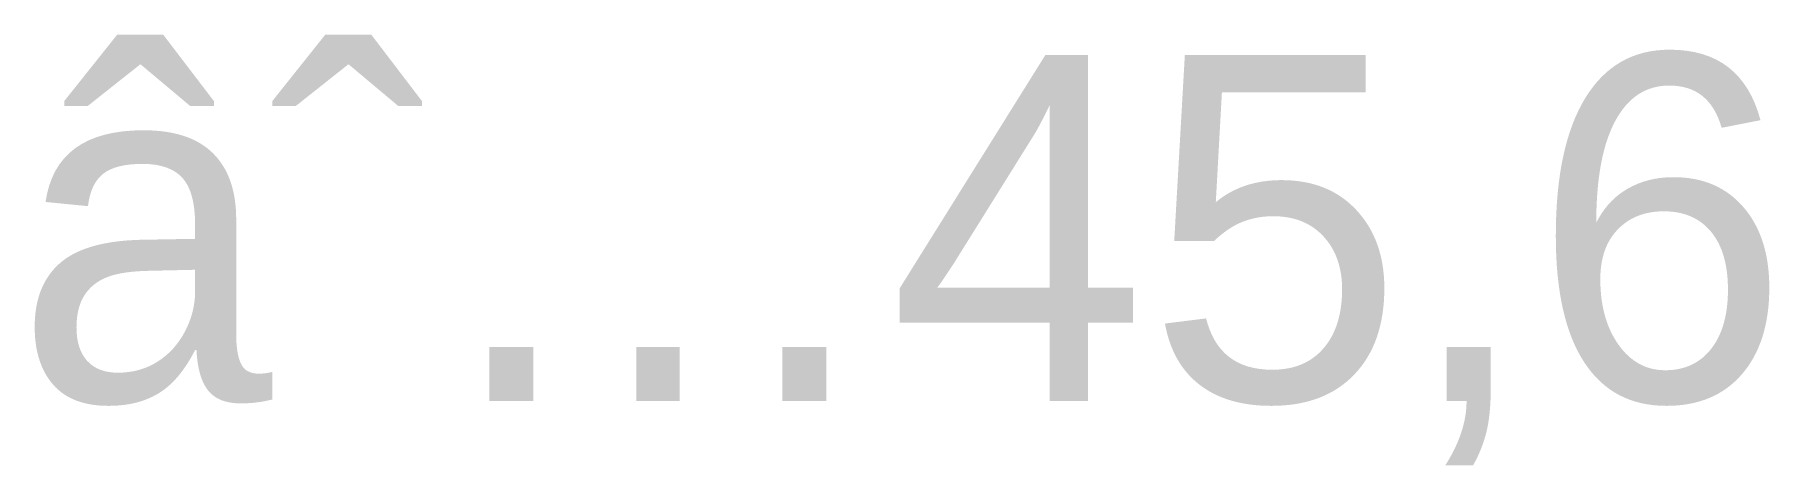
# Model space of a CAD drawing. Extents: x 0.06 to 5.07, y -1.19 to 0.06.
import ezdxf

# ---------------------------------------------------------------- set-up
doc = ezdxf.new("R2010")
doc.units = 0

msp = doc.modelspace()

# ---------------------------------------------------------------- texts
at = {"insert": (0, 0), "char_height": 1, "attachment_point": 1}
msp.add_mtext('âˆ…45,6', dxfattribs=at)

doc.saveas('drawing.dxf')
